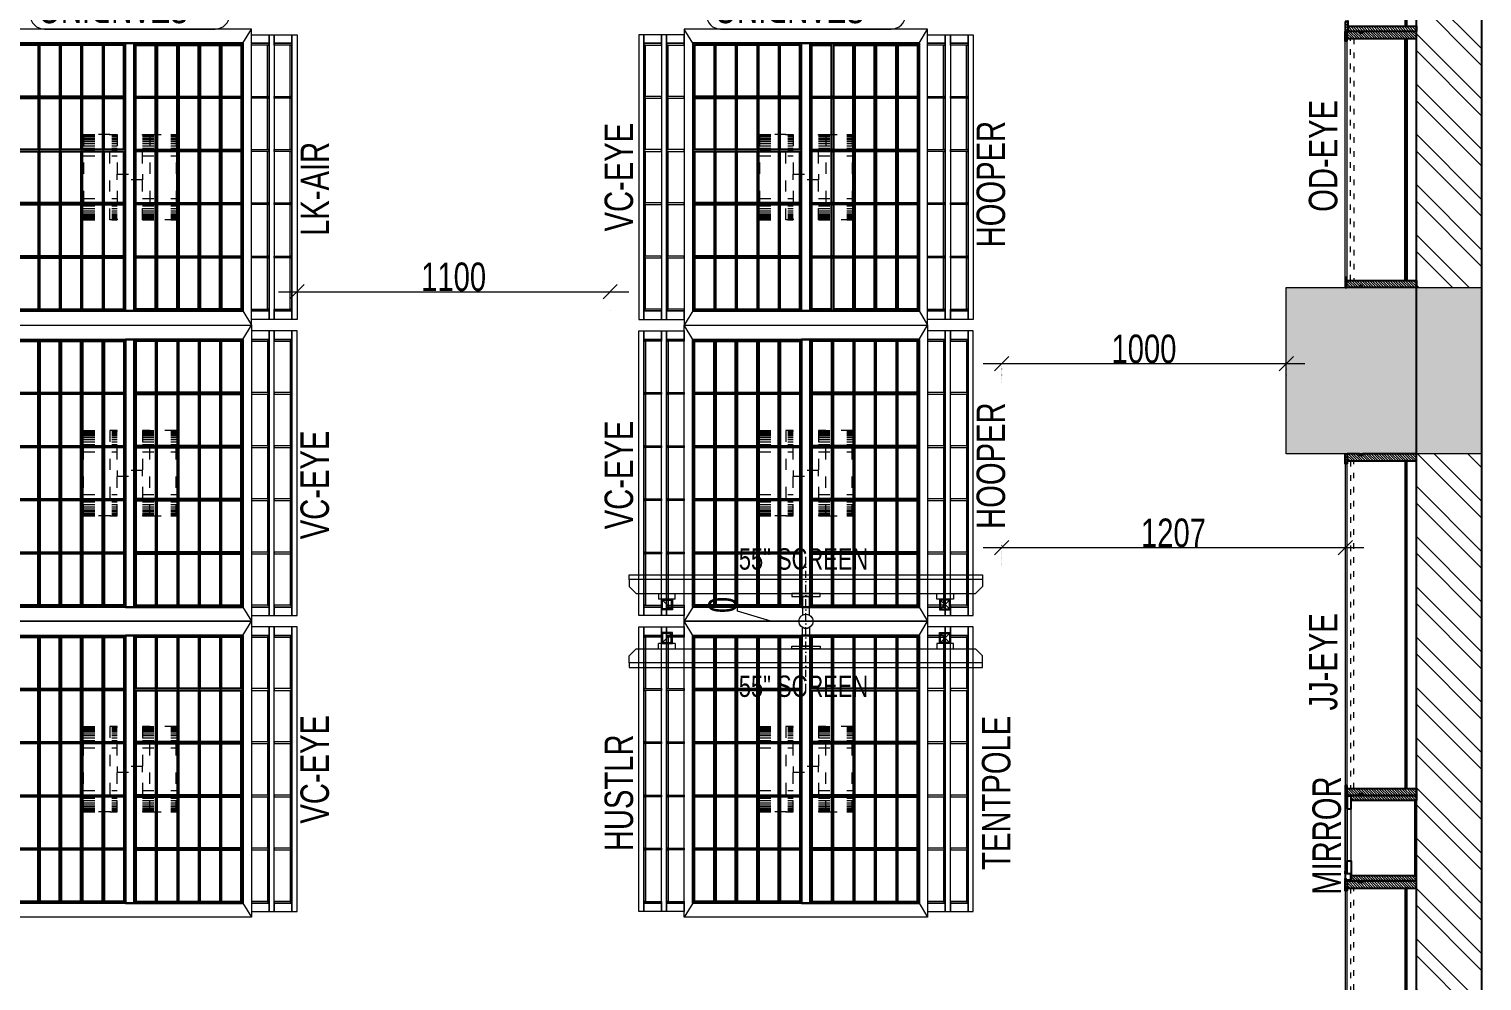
# Model space of a CAD drawing. Header units: feet. Extents: x 3021548 to 3033382, y -5395028 to -5381947.
# Drawn here: x 3028278 to 3033382, y -5389178 to -5385835 of the extents above; entities that cross this region are included whole.
import ezdxf

# ---------------------------------------------------------------- set-up
doc = ezdxf.new("R2010")
doc.units = ezdxf.units.FT
doc.header["$LTSCALE"] = 33
doc.header["$MEASUREMENT"] = 0
doc.header["$PDMODE"] = 35
doc.header["$PDSIZE"] = 300
for name, pattern in [('ACAD_ISO03W100', [30, 12, -18]), ('DASHDOT2', [0.5, 0.25, -0.125, 0, -0.125]), ('DOT2', [0.125, 0, -0.125])]:
    doc.linetypes.add(name, pattern=pattern)
for name, color, linetype, lineweight in [('A-COL', 243, 'Continuous', 9), ('column hatch', 5, 'Continuous', 0), ('HIDDEN LINE', 177, 'Continuous', 0), ('LENS-DIM', 252, 'Continuous', 5), ('LENS-TEXT', 31, 'Continuous', 5), ('LENS_TEXT', 31, 'Continuous', 5), ('LK-EQPMT', 3, 'Continuous', 18), ('LK-FF&E FLOOR', 1, 'Continuous', 9), ('LK-FF&E WALL', 1, 'Continuous', 9), ('LK-IT', 3, 'Continuous', 18), ('LN-ELEVATION-1', 81, 'Continuous', 25), ('LN-ELEVATION-2', 103, 'Continuous', 20), ('LN-ELEVATION-3', 125, 'Continuous', 18), ('LN-ELEVATION-4', 145, 'Continuous', 13), ('LN-ELEVATION-5', 167, 'Continuous', 5), ('LN-HATCH', 251, 'Continuous', 0), ('PLANO-TXT', 252, 'Continuous', 5)]:
    doc.layers.add(name, color=color, linetype=linetype, lineweight=lineweight)
doc.layers.add('A-WALL', color=1, linetype='Continuous')
doc.styles.add('LK TXT', font='GILC____.TTF', dxfattribs={"height": 100})
doc.styles.get("Standard").update_dxf_attribs({"font": 'GILC____.TTF'})
doc.dimstyles.new('100MM', dxfattribs={"dimtxt": 100, "dimasz": 50, "dimexe": 65, "dimexo": 65, "dimtad": 1, "dimdec": 0, "dimtxsty": 'Standard', "dimblk": 'OBLIQUE', "dimcen": 2.5, "dimdle": 65, "dimclrd": 256, "dimclre": 256, "dimclrt": 1, "dimadec": 0, "dimazin": 0, "dimtfac": 1, "dimtdec": 0, "dimtmove": 1, "dimatfit": 3, "dimfxl": 1, "dimlwd": -1, "dimlwe": -1, "dimarcsym": 0})
pattern_1 = [(45, (4208834.247, 1706614.74), (-4.4901280605, 4.4901280605), [])]
pattern_2 = [(45, (4209134.247, 1706614.74), (-4.4901280605, 4.4901280605), [])]
pattern_3 = [(45, (3990327.2935, 1709214.6916), (-4.4901280605, 4.4901280605), [])]

# ---------------------------------------------------------------- blocks, each defined once
blk = doc.blocks.new('A$Cd7686a59')
at = {"layer": 'column hatch'}
h = blk.add_hatch(color=8, dxfattribs=at)
h.dxf.hatch_style = 1
h.paths.add_polyline_path([(-7944, -3962.2), (-7610.4, -3455.5), (-8499.7, -2821.7), (-8499.7, -2263.7), (-9007.7, -2263.7), (-9157.7, -2263.7), (-9143.6, -2915.7), (-9139.3, -3110.7)])
h.paths.add_polyline_path([(-8577.6, 1370.1), (-8577.6, 2046.6), (-9086.8, 2046.6), (-9086.6, 1370.1)])
h.paths.add_polyline_path([(-6388.7, 1587.7), (-6393, 1822.4), (-6901, 1818.2), (-6896.6, 1578.5)])
h.paths.add_polyline_path([(-6393, 1822.4), (-6397.9, 2095.7), (-6905.9, 2086.4), (-6901, 1818.2)])
h.paths.add_polyline_path([(-3381.2, -6783.4), (-3136.1, -6412.6), (-4020.8, -5827.9), (-4265.8, -6198.7)])
h.paths.add_polyline_path([(1880, -3145.3), (1880, -2561.3), (1192.8, -2561.3), (1192.8, -3145.3)])
h.paths.add_polyline_path([(1880, 1650), (1880, 2234), (1192.8, 2234), (1192.8, 1650)])
h.paths.add_polyline_path([(1880, -9485.5), (1880, -9139.3), (989.6, -9139.3), (760.4, -9485.5)])
at = {"layer": 'LN-HATCH'}
h = blk.add_hatch(dxfattribs=at)
h.set_pattern_fill('ANSI32', color=256, scale=333, angle=90)
h.set_pattern_definition([(135, (5280109.84, 5157204.35), (-88.2999593, -88.2999593), []), (135, (5280109.84, 5157263.21), (-88.2999593, -88.2999593), [])])
h.paths.add_polyline_path([(1880, -9139.3), (1880, -3145.3), (1650, -3145.3), (1650, -9139.3)])
h.paths.add_polyline_path([(1880, -2561.3), (1880, 1650), (1649.8, 1650), (1649.8, -2561.3)])
at = {"layer": 'A-COL'}
for p, q in [((1192.8, -3145.3), (1192.8, -2561.3)), ((1192.8, -2561.3), (1880, -2561.3)), ((1880, -3145.3), (1192.8, -3145.3))]:
    blk.add_line(p, q, dxfattribs=at)
at = {"layer": 'A-WALL'}
for p, q in [((1880, -9485.5), (1880, 2234)), ((1649.8, -2561.3), (1649.8, 1650)), ((1650, -9139.3), (1650, -3145.3))]:
    blk.add_line(p, q, dxfattribs=at)
blk.add_lwpolyline([(1649.8, 1650), (1192.8, 1650), (1192.8, 1896.6), (-8577.6, 1896.6), (-8577.6, 1896.6), (-9086.6, 1896.6), (-9086.8, 2031.9), (-9239, 2031.9), (-9224.5, 1367.1), (-9157.7, -2263.7), (-9139.3, -3110.7), (-7944, -3962.2), (-7937.4, -3952.1), (653.5, -9611.3), (760.4, -9485.5), (989.6, -9139.3), (1650, -9139.3), (1650, 1650)], dxfattribs=at)
blk = doc.blocks.new('MIRROR')
at = {"layer": 'LN-HATCH', "ltscale": 0.5}
h = blk.add_hatch(dxfattribs=at)
h.set_pattern_fill('ANSI31', color=256, scale=2)
h.set_pattern_definition([(45, (4060433.7416, 1708720.787), (-4.4901280605, 4.4901280605), [])])
h.paths.add_polyline_path([(212.9, 101.3), (230.9, 101.3), (230.9, -127.7), (212.9, -127.7)])
h.paths.add_polyline_path([(230.9, 95.3), (494.9, 95.3), (494.9, 101.3), (230.9, 101.3)])
h.paths.add_polyline_path([(512.9, 101.3), (494.9, 101.3), (494.9, -127.7), (512.9, -127.7)])
at = {"layer": 'Defpoints'}
blk.add_lwpolyline([(512.9, 101.3), (212.9, 101.3), (212.9, -148.7), (512.9, -148.7)], close=True, dxfattribs=at)
at = {"layer": 'LN-ELEVATION-1'}
for points in [[(212.9, 101.3), (230.9, 101.3), (230.9, -127.7), (212.9, -127.7)], [(230.9, 95.3), (494.9, 95.3), (494.9, 101.3), (230.9, 101.3)], [(512.9, 101.3), (494.9, 101.3), (494.9, -127.7), (512.9, -127.7)], [(259.9, -141.7), (259.9, -127.7), (214.9, -127.7), (214.9, -148.7), (223.9, -148.7), (223.9, -147.2), (216.4, -147.2), (216.4, -141.7)], [(442.9, -141.7), (442.9, -127.7), (487.9, -127.7), (487.9, -148.7), (478.9, -148.7), (478.9, -147.2), (486.4, -147.2), (486.4, -141.7)], [(504.9, -148.7), (504.9, -147.2), (509.4, -147.2), (509.4, -129.2), (487.9, -129.2), (487.9, -127.7), (510.9, -127.7), (510.9, -148.7)]]:
    blk.add_lwpolyline(points, close=True, dxfattribs=at)
at = {"layer": 'LN-ELEVATION-2', "color": 4, "lineweight": 0}
blk.add_lwpolyline([(216.4, -141.7), (486.4, -141.7), (486.4, -147.2), (216.4, -147.2)], close=True, dxfattribs=at)
at = {"layer": 'LN-ELEVATION-2'}
blk.add_lwpolyline([(259.9, -141.7), (442.9, -141.7), (442.9, -127.7), (259.9, -127.7)], close=True, dxfattribs=at)
at = {"layer": 'LN-ELEVATION-4', "ltscale": 0.5}
blk.add_line((478.9, -148.7), (223.9, -148.7), dxfattribs=at)
blk = doc.blocks.new('JJ SH 1200')
at = {"layer": 'LN-HATCH', "ltscale": 0.5}
h = blk.add_hatch(dxfattribs=at)
h.set_pattern_fill('ANSI31', color=256, scale=2)
h.set_pattern_definition([(45, (4097187.331, 1708800.267), (-4.4901280605, 4.4901280605), [])])
h.paths.add_polyline_path([(792.1, 220), (792.1, 30), (786.1, 30), (786.1, 20), (792.1, 20), (792.1, -24), (767.1, -24), (767.1, 220)])
h.paths.add_polyline_path([(-382.9, 180), (767.1, 180), (767.1, 186), (-382.9, 186)])
h.paths.add_polyline_path([(757.1, -24), (757.1, -30), (792.1, -30), (792.1, -24)])
h.paths.add_polyline_path([(-407.9, 220), (-407.9, 30), (-401.9, 30), (-401.9, 20), (-407.9, 20), (-407.9, -24), (-382.9, -24), (-382.9, 220)])
h.paths.add_polyline_path([(-372.9, -24), (-372.9, -30), (-407.9, -30), (-407.9, -24)])
at = {"layer": 'LN-ELEVATION-1', "ltscale": 0.5}
for points in [[(-407.9, 220), (-407.9, 30), (-401.9, 30), (-401.9, 20), (-407.9, 20), (-407.9, -24), (-382.9, -24), (-382.9, 220)], [(792.1, 220), (792.1, 30), (786.1, 30), (786.1, 20), (792.1, 20), (792.1, -24), (767.1, -24), (767.1, 220)], [(-382.9, 180), (767.1, 180), (767.1, 186), (-382.9, 186)], [(-372.9, -24), (-372.9, -30), (-407.9, -30), (-407.9, -24)], [(757.1, -24), (757.1, -30), (792.1, -30), (792.1, -24)]]:
    blk.add_lwpolyline(points, close=True, dxfattribs=at)
at = {"layer": 'LN-ELEVATION-3', "ltscale": 0.5}
for p, q in [((767.1, 220), (-382.9, 220)), ((757.1, -24), (-372.9, -24)), ((-372.9, -30), (757.1, -30))]:
    blk.add_line(p, q, dxfattribs=at)
at = {"layer": 'LN-ELEVATION-4', "linetype": 'ACAD_ISO03W100', "ltscale": 0.05}
blk.add_lwpolyline([(767.1, 0), (-382.9, 0), (-382.9, -12), (767.1, -12)], close=True, dxfattribs=at)
blk = doc.blocks.new('JJ SH 900')
at = {"layer": 'LN-HATCH', "ltscale": 0.5}
h = blk.add_hatch(dxfattribs=at)
h.set_pattern_fill('ANSI31', color=256, scale=50)
h.paths.add_polyline_path([(-911.8, 0), (-911.8, -190), (-905.8, -190), (-905.8, -200), (-911.8, -200), (-911.8, -244), (-886.8, -244), (-886.8, 0)])
h = blk.add_hatch(dxfattribs=at)
h.set_pattern_fill('ANSI31', color=256, scale=2)
h.set_pattern_definition(pattern_1)
h.paths.add_polyline_path([(-11.8, 0), (-11.8, -190), (-17.8, -190), (-17.8, -200), (-11.8, -200), (-11.8, -244), (-36.8, -244), (-36.8, 0)])
h = blk.add_hatch(dxfattribs=at)
h.set_pattern_fill('ANSI31', color=256, scale=2)
h.set_pattern_definition(pattern_2)
h.paths.add_polyline_path([(-36.8, -40), (-886.8, -40), (-886.8, -34), (-36.8, -34)])
h = blk.add_hatch(dxfattribs=at)
h.set_pattern_fill('ANSI31', color=256, scale=2)
h.set_pattern_definition(pattern_2)
h.paths.add_polyline_path([(-876.8, -244), (-876.8, -250), (-911.8, -250), (-911.8, -244)])
h = blk.add_hatch(dxfattribs=at)
h.set_pattern_fill('ANSI31', color=256, scale=2)
h.set_pattern_definition(pattern_1)
h.paths.add_polyline_path([(-46.8, -244), (-46.8, -250), (-11.8, -250), (-11.8, -244)])
at = {"layer": 'LN-ELEVATION-1', "ltscale": 0.5}
for points in [[(-911.8, 0), (-911.8, -190), (-905.8, -190), (-905.8, -200), (-911.8, -200), (-911.8, -244), (-886.8, -244), (-886.8, 0)], [(-11.8, 0), (-11.8, -190), (-17.8, -190), (-17.8, -200), (-11.8, -200), (-11.8, -244), (-36.8, -244), (-36.8, 0)], [(-36.8, -40), (-886.8, -40), (-886.8, -34), (-36.8, -34)], [(-876.8, -244), (-876.8, -250), (-911.8, -250), (-911.8, -244)], [(-46.8, -244), (-46.8, -250), (-11.8, -250), (-11.8, -244)]]:
    blk.add_lwpolyline(points, close=True, dxfattribs=at)
at = {"layer": 'LN-ELEVATION-3', "ltscale": 0.5}
for p, q in [((-886.8, 0), (-36.8, 0)), ((-876.8, -244), (-46.8, -244)), ((-46.8, -250), (-876.8, -250))]:
    blk.add_line(p, q, dxfattribs=at)
at = {"layer": 'LN-ELEVATION-4', "linetype": 'ACAD_ISO03W100', "ltscale": 0.05}
blk.add_lwpolyline([(-886.8, -220), (-36.8, -220), (-36.8, -232), (-886.8, -232)], close=True, dxfattribs=at)
blk = doc.blocks.new('ffgd')
at = {"layer": 'LN-ELEVATION-4', "linetype": 'ACAD_ISO03W100', "ltscale": 0.1}
blk.add_lwpolyline([(0, 47.3), (0, -41.5), (-20, -41.5), (-20, 47.3)], close=True, dxfattribs=at)
at = {"layer": 'LN-ELEVATION-5', "linetype": 'ACAD_ISO03W100', "ltscale": 0.1}
for p, q in [((-159.9, 165.7), (-159.9, 47.3)), ((-159.7, 165.7), (-159.7, 47.3)), ((-159.4, 165.7), (-159.4, 47.3)), ((-159, 165.7), (-159, 47.3)), ((-158.5, 165.7), (-158.5, 47.3)), ((-157.9, 165.7), (-157.9, 47.3)), ((-157.1, 165.7), (-157.1, 47.3)), ((-156.1, 165.7), (-156.1, 47.3)), ((-154.1, 165.7), (-154.1, 47.3)), ((-151.1, 165.7), (-151.1, 47.3)), ((-146.1, 165.7), (-146.1, 47.3)), ((-141.1, 165.7), (-141.1, 47.3)), ((-135.1, 165.7), (-135.1, 47.3)), ((-128.1, 165.7), (-128.1, 47.3)), ((-120.1, 165.7), (-120.1, 47.3)), ((-111.1, 165.7), (-111.1, 47.3)), ((-102.1, 165.7), (-102.1, 47.3)), ((-85, 165.7), (-85, 47.3)), ((65, 165.7), (65, 47.3)), ((82.1, 165.7), (82.1, 47.3)), ((91.1, 165.7), (91.1, 47.3)), ((100.1, 165.7), (100.1, 47.3)), ((108.1, 165.7), (108.1, 47.3)), ((115.1, 165.7), (115.1, 47.3)), ((121.1, 165.7), (121.1, 47.3)), ((126.1, 165.7), (126.1, 47.3)), ((131.1, 165.7), (131.1, 47.3)), ((134.1, 165.7), (134.1, 47.3)), ((136.1, 165.7), (136.1, 47.3)), ((137.1, 165.7), (137.1, 47.3)), ((137.9, 165.7), (137.9, 47.3)), ((138.5, 165.7), (138.5, 47.3)), ((139, 165.7), (139, 47.3)), ((139.4, 165.7), (139.4, 47.3)), ((139.7, 165.7), (139.7, 47.3)), ((139.9, 165.7), (139.9, 47.3)), ((-159.9, -41.5), (-159.9, -159.9)), ((-159.7, -41.5), (-159.7, -159.9)), ((-159.4, -41.5), (-159.4, -159.9)), ((-159, -41.5), (-159, -159.9)), ((-158.5, -41.5), (-158.5, -159.9)), ((-157.9, -41.5), (-157.9, -159.9)), ((-157.1, -41.5), (-157.1, -159.9)), ((-156.1, -41.5), (-156.1, -159.9)), ((-154.1, -41.5), (-154.1, -159.9)), ((-151.1, -41.5), (-151.1, -159.9)), ((-146.1, -41.5), (-146.1, -159.9)), ((-141.1, -41.5), (-141.1, -159.9)), ((-135.1, -41.5), (-135.1, -159.9)), ((-128.1, -41.5), (-128.1, -159.9)), ((-120.1, -41.5), (-120.1, -159.9)), ((-111.1, -41.5), (-111.1, -159.9)), ((-102.1, -41.5), (-102.1, -159.9)), ((-85, -41.5), (-85, -159.9)), ((65, -41.5), (65, -159.9)), ((82.1, -41.5), (82.1, -159.9)), ((91.1, -41.5), (91.1, -159.9)), ((100.1, -41.5), (100.1, -159.9)), ((108.1, -41.5), (108.1, -159.9)), ((115.1, -41.5), (115.1, -159.9)), ((121.1, -41.5), (121.1, -159.9)), ((126.1, -41.5), (126.1, -159.9)), ((131.1, -41.5), (131.1, -159.9)), ((134.1, -41.5), (134.1, -159.9)), ((136.1, -41.5), (136.1, -159.9)), ((137.1, -41.5), (137.1, -159.9)), ((137.9, -41.5), (137.9, -159.9)), ((138.5, -41.5), (138.5, -159.9)), ((139, -41.5), (139, -159.9)), ((139.4, -41.5), (139.4, -159.9)), ((139.7, -41.5), (139.7, -159.9)), ((139.9, -41.5), (139.9, -159.9))]:
    blk.add_line(p, q, dxfattribs=at)
for points in [[(140, 73), (140, 165.7), (-160, 165.7), (-160, 73)], [(140, -67.1), (140, -159.9), (-160, -159.9), (-160, -67.1)]]:
    blk.add_lwpolyline(points, dxfattribs=at)
for points in [[(140, 73), (140, 47.3), (-160, 47.3), (-160, 73)], [(140, -41.5), (140, -67.1), (-160, -67.1), (-160, -41.5)]]:
    blk.add_lwpolyline(points, close=True, dxfattribs=at)
blk = doc.blocks.new('EURO 1040 x 1175')
at = {"layer": 'LN-ELEVATION-1'}
for points in [[(-470, -327.4), (470, -327.4), (470, 467.6), (-470, 467.6)], [(-470, 85.1), (470, 85.1), (470, 467.6), (-470, 467.6)], [(-283.2, 85.1), (-277.2, 85.1), (-277.2, 467.6), (-283.2, 467.6)], [(-96.4, 85.1), (-90.4, 85.1), (-90.4, 467.6), (-96.4, 467.6)], [(90.4, 85.1), (96.4, 85.1), (96.4, 467.6), (90.4, 467.6)], [(277.2, 85.1), (283.2, 85.1), (283.2, 467.6), (277.2, 467.6)], [(-470, 386.6), (-283.2, 386.6), (-283.2, 392.6), (-470, 392.6)], [(-277.2, 386.6), (-96.4, 386.6), (-96.4, 392.6), (-277.2, 392.6)], [(-90.4, 386.6), (90.4, 386.6), (90.4, 392.6), (-90.4, 392.6)], [(96.4, 386.6), (277.2, 386.6), (277.2, 392.6), (96.4, 392.6)], [(283.2, 386.6), (470, 386.6), (470, 392.6), (283.2, 392.6)], [(-470, 311.2), (-283.2, 311.2), (-283.2, 317.2), (-470, 317.2)], [(-277.2, 311.2), (-96.4, 311.2), (-96.4, 317.2), (-277.2, 317.2)], [(-90.4, 311.2), (90.4, 311.2), (90.4, 317.2), (-90.4, 317.2)], [(96.4, 311.2), (277.2, 311.2), (277.2, 317.2), (96.4, 317.2)], [(283.2, 311.2), (470, 311.2), (470, 317.2), (283.2, 317.2)], [(-470, 235.8), (-283.2, 235.8), (-283.2, 241.8), (-470, 241.8)], [(-277.2, 235.8), (-96.4, 235.8), (-96.4, 241.8), (-277.2, 241.8)], [(-90.4, 235.8), (90.4, 235.8), (90.4, 241.8), (-90.4, 241.8)], [(96.4, 235.8), (277.2, 235.8), (277.2, 241.8), (96.4, 241.8)], [(283.2, 235.8), (470, 235.8), (470, 241.8), (283.2, 241.8)], [(-470, 160.4), (-283.2, 160.4), (-283.2, 166.4), (-470, 166.4)], [(-277.2, 160.4), (-96.4, 160.4), (-96.4, 166.4), (-277.2, 166.4)], [(-90.4, 160.4), (90.4, 160.4), (90.4, 166.4), (-90.4, 166.4)], [(96.4, 160.4), (277.2, 160.4), (277.2, 166.4), (96.4, 166.4)], [(283.2, 160.4), (470, 160.4), (470, 166.4), (283.2, 166.4)], [(-470, 85.1), (470, 85.1), (470, 55.1), (-470, 55.1)], [(-470, 55.1), (470, 55.1), (470, -327.4), (-470, -327.4)], [(-283.2, 55.1), (-277.2, 55.1), (-277.2, -327.4), (-283.2, -327.4)], [(-96.4, 55.1), (-90.4, 55.1), (-90.4, -327.4), (-96.4, -327.4)], [(90.4, 55.1), (96.4, 55.1), (96.4, -327.4), (90.4, -327.4)], [(277.2, 55.1), (283.2, 55.1), (283.2, -327.4), (277.2, -327.4)], [(-470, -20.3), (-283.2, -20.3), (-283.2, -26.3), (-470, -26.3)], [(-277.2, -20.3), (-96.4, -20.3), (-96.4, -26.3), (-277.2, -26.3)], [(-90.4, -20.3), (90.4, -20.3), (90.4, -26.3), (-90.4, -26.3)], [(96.4, -20.3), (277.2, -20.3), (277.2, -26.3), (96.4, -26.3)], [(283.2, -20.3), (470, -20.3), (470, -26.3), (283.2, -26.3)], [(-470, -95.7), (-283.2, -95.7), (-283.2, -101.7), (-470, -101.7)], [(-277.2, -95.7), (-96.4, -95.7), (-96.4, -101.7), (-277.2, -101.7)], [(-90.4, -95.7), (90.4, -95.7), (90.4, -101.7), (-90.4, -101.7)], [(96.4, -95.7), (277.2, -95.7), (277.2, -101.7), (96.4, -101.7)], [(283.2, -95.7), (470, -95.7), (470, -101.7), (283.2, -101.7)], [(-470, -171.1), (-283.2, -171.1), (-283.2, -177.1), (-470, -177.1)], [(-277.2, -171.1), (-96.4, -171.1), (-96.4, -177.1), (-277.2, -177.1)], [(-90.4, -171.1), (90.4, -171.1), (90.4, -177.1), (-90.4, -177.1)], [(96.4, -171.1), (277.2, -171.1), (277.2, -177.1), (96.4, -177.1)], [(283.2, -171.1), (470, -171.1), (470, -177.1), (283.2, -177.1)], [(-470, -246.4), (-283.2, -246.4), (-283.2, -252.4), (-470, -252.4)], [(-277.2, -246.4), (-96.4, -246.4), (-96.4, -252.4), (-277.2, -252.4)], [(-90.4, -246.4), (90.4, -246.4), (90.4, -252.4), (-90.4, -252.4)], [(96.4, -246.4), (277.2, -246.4), (277.2, -252.4), (96.4, -252.4)], [(283.2, -246.4), (470, -246.4), (470, -252.4), (283.2, -252.4)]]:
    blk.add_lwpolyline(points, close=True, dxfattribs=at)
for points in [[(-283.2, 461.6), (-464, 461.6), (-464, 317.2)], [(-96.4, 461.6), (-277.2, 461.6)], [(90.4, 461.6), (-90.4, 461.6)], [(277.2, 461.6), (96.4, 461.6)], [(464, 317.2), (464, 461.6), (283.2, 461.6)], [(-464, 311.2), (-464, 241.8)], [(464, 241.8), (464, 311.2)], [(-464, 235.8), (-464, 166.4)], [(464, 166.4), (464, 235.8)], [(-464, 160.4), (-464, 91.1), (-283.2, 91.1)], [(283.2, 91.1), (464, 91.1), (464, 160.4)], [(-277.2, 91.1), (-96.4, 91.1)], [(-90.4, 91.1), (90.4, 91.1)], [(96.4, 91.1), (277.2, 91.1)], [(-464, -20.3), (-464, 49.1), (-283.2, 49.1)], [(-277.2, 49.1), (-96.4, 49.1)], [(-90.4, 49.1), (90.4, 49.1)], [(96.4, 49.1), (277.2, 49.1)], [(283.2, 49.1), (464, 49.1), (464, -20.3)], [(-464, -95.7), (-464, -26.3)], [(464, -26.3), (464, -95.7)], [(-464, -171.1), (-464, -101.7)], [(464, -101.7), (464, -171.1)], [(-283.2, -321.4), (-464, -321.4), (-464, -177.1)], [(464, -177.1), (464, -321.4), (283.2, -321.4)], [(-96.4, -321.4), (-277.2, -321.4)], [(90.4, -321.4), (-90.4, -321.4)], [(277.2, -321.4), (96.4, -321.4)]]:
    blk.add_lwpolyline(points, dxfattribs=at)
at = {"layer": 'LN-ELEVATION-2'}
blk.add_lwpolyline([(-520, -357.4), (520, -357.4), (520, 497.6), (-520, 497.6)], close=True, dxfattribs=at)
for points in [[(-470, 467.6), (-520, 497.6)], [(470, 467.6), (520, 497.6)], [(-470, -327.4), (-520, -357.4)], [(470, -327.4), (520, -357.4)]]:
    blk.add_lwpolyline(points, dxfattribs=at)
at = {"layer": 'LN-ELEVATION-3'}
for points in [[(-500, 559.6), (500, 559.6), (500, 577.6), (-500, 577.6)], [(-500, 497.6), (-470, 497.6), (-470, 559.6), (-500, 559.6)], [(470, 497.6), (500, 497.6), (500, 559.6), (470, 559.6)], [(-500, -357.4), (-470, -357.4), (-470, -419.4), (-500, -419.4)], [(470, -357.4), (500, -357.4), (500, -419.4), (470, -419.4)], [(-500, -419.4), (500, -419.4), (500, -437.4), (-500, -437.4)]]:
    blk.add_lwpolyline(points, close=True, dxfattribs=at)
at = {"layer": 'LN-ELEVATION-4'}
for points in [[(-500, 639.6), (500, 639.6), (500, 657.6), (-500, 657.6)], [(-500, 577.6), (-470, 577.6), (-470, 639.6), (-500, 639.6)], [(470, 577.6), (500, 577.6), (500, 639.6), (470, 639.6)], [(-470, 497.6), (-464, 497.6), (-464, 559.6), (-470, 559.6)], [(-464, 553.6), (-283.2, 553.6), (-283.2, 559.6), (-464, 559.6)], [(-283.2, 497.6), (-277.2, 497.6), (-277.2, 559.6), (-283.2, 559.6)], [(-277.2, 553.6), (-96.4, 553.6), (-96.4, 559.6), (-277.2, 559.6)], [(-96.4, 497.6), (-90.4, 497.6), (-90.4, 559.6), (-96.4, 559.6)], [(-90.4, 553.6), (90.4, 553.6), (90.4, 559.6), (-90.4, 559.6)], [(90.4, 497.6), (96.4, 497.6), (96.4, 559.6), (90.4, 559.6)], [(96.4, 553.6), (277.2, 553.6), (277.2, 559.6), (96.4, 559.6)], [(277.2, 497.6), (283.2, 497.6), (283.2, 559.6), (277.2, 559.6)], [(283.2, 553.6), (464, 553.6), (464, 559.6), (283.2, 559.6)], [(464, 497.6), (470, 497.6), (470, 559.6), (464, 559.6)], [(-470, -357.4), (-464, -357.4), (-464, -419.4), (-470, -419.4)], [(-283.2, -357.4), (-277.2, -357.4), (-277.2, -419.4), (-283.2, -419.4)], [(-96.4, -357.4), (-90.4, -357.4), (-90.4, -419.4), (-96.4, -419.4)], [(90.4, -357.4), (96.4, -357.4), (96.4, -419.4), (90.4, -419.4)], [(277.2, -357.4), (283.2, -357.4), (283.2, -419.4), (277.2, -419.4)], [(464, -357.4), (470, -357.4), (470, -419.4), (464, -419.4)], [(-500, -437.4), (-470, -437.4), (-470, -499.4), (-500, -499.4)], [(-464, -413.4), (-283.2, -413.4), (-283.2, -419.4), (-464, -419.4)], [(-277.2, -413.4), (-96.4, -413.4), (-96.4, -419.4), (-277.2, -419.4)], [(-90.4, -413.4), (90.4, -413.4), (90.4, -419.4), (-90.4, -419.4)], [(96.4, -413.4), (277.2, -413.4), (277.2, -419.4), (96.4, -419.4)], [(283.2, -413.4), (464, -413.4), (464, -419.4), (283.2, -419.4)], [(470, -437.4), (500, -437.4), (500, -499.4), (470, -499.4)], [(-500, -499.4), (500, -499.4), (500, -517.4), (-500, -517.4)]]:
    blk.add_lwpolyline(points, close=True, dxfattribs=at)
at = {"layer": 'LN-ELEVATION-5'}
for points in [[(-470, 577.6), (-464, 577.6), (-464, 639.6), (-470, 639.6)], [(-464, 633.6), (-283.2, 633.6), (-283.2, 639.6), (-464, 639.6)], [(-283.2, 577.6), (-277.2, 577.6), (-277.2, 639.6), (-283.2, 639.6)], [(-277.2, 633.6), (-96.4, 633.6), (-96.4, 639.6), (-277.2, 639.6)], [(-96.4, 577.6), (-90.4, 577.6), (-90.4, 639.6), (-96.4, 639.6)], [(-90.4, 633.6), (90.4, 633.6), (90.4, 639.6), (-90.4, 639.6)], [(90.4, 577.6), (96.4, 577.6), (96.4, 639.6), (90.4, 639.6)], [(96.4, 633.6), (277.2, 633.6), (277.2, 639.6), (96.4, 639.6)], [(277.2, 577.6), (283.2, 577.6), (283.2, 639.6), (277.2, 639.6)], [(283.2, 633.6), (464, 633.6), (464, 639.6), (283.2, 639.6)], [(464, 577.6), (470, 577.6), (470, 639.6), (464, 639.6)], [(-470, -437.4), (-464, -437.4), (-464, -499.4), (-470, -499.4)], [(-283.2, -437.4), (-277.2, -437.4), (-277.2, -499.4), (-283.2, -499.4)], [(-96.4, -437.4), (-90.4, -437.4), (-90.4, -499.4), (-96.4, -499.4)], [(90.4, -437.4), (96.4, -437.4), (96.4, -499.4), (90.4, -499.4)], [(277.2, -437.4), (283.2, -437.4), (283.2, -499.4), (277.2, -499.4)], [(464, -437.4), (470, -437.4), (470, -499.4), (464, -499.4)], [(-464, -493.4), (-283.2, -493.4), (-283.2, -499.4), (-464, -499.4)], [(-277.2, -493.4), (-96.4, -493.4), (-96.4, -499.4), (-277.2, -499.4)], [(-90.4, -493.4), (90.4, -493.4), (90.4, -499.4), (-90.4, -499.4)], [(96.4, -493.4), (277.2, -493.4), (277.2, -499.4), (96.4, -499.4)], [(283.2, -493.4), (464, -493.4), (464, -499.4), (283.2, -499.4)]]:
    blk.add_lwpolyline(points, close=True, dxfattribs=at)
at = {"layer": 'LENS-DIM'}
blk.add_blockref('ffgd', (10, 67.1), dxfattribs=at)
blk = doc.blocks.new('CLENS 600')
at = {"layer": 'LN-HATCH', "ltscale": 0.5}
h = blk.add_hatch(dxfattribs=at)
h.set_pattern_fill('ANSI31', color=256, scale=2)
h.set_pattern_definition(pattern_3)
h.paths.add_polyline_path([(-600, 0), (-582, 0), (-582, -240), (-600, -240)])
h = blk.add_hatch(dxfattribs=at)
h.set_pattern_fill('ANSI31', color=256, scale=2)
h.set_pattern_definition([(45, (3975657.573, 1709214.6916), (-4.490128061, 4.490128061), [])])
h.paths.add_polyline_path([(-18, 0), (0, 0), (0, -240), (-18, -240)])
h = blk.add_hatch(dxfattribs=at)
h.set_pattern_fill('ANSI31', color=256, scale=2)
h.set_pattern_definition([(45, (3990252.2935, 1709214.6916), (-4.4901280605, 4.4901280605), [])])
h.paths.add_polyline_path([(-582, -40), (-18, -40), (-18, -34), (-582, -34)])
h = blk.add_hatch(dxfattribs=at)
h.set_pattern_fill('ANSI31', color=256, scale=2)
h.set_pattern_definition(pattern_3)
h.paths.add_polyline_path([(-600, -250), (-565, -250), (-565, -240), (-600, -240)])
h = blk.add_hatch(dxfattribs=at)
h.set_pattern_fill('ANSI31', color=256, scale=2)
h.set_pattern_definition([(45, (3990177.2935, 1709214.6916), (-4.4901280605, 4.4901280605), [])])
h.paths.add_polyline_path([(-35, -250), (0, -250), (0, -240), (-35, -240)])
at = {"layer": 'HIDDEN LINE', "linetype": 'ACAD_ISO03W100', "ltscale": 0.02}
for p, q in [((-35, -240), (-565, -240)), ((-565, -250), (-35, -250))]:
    blk.add_line(p, q, dxfattribs=at)
at = {"layer": 'LN-ELEVATION-1', "ltscale": 0.5}
for points in [[(-600, 0), (-582, 0), (-582, -240), (-600, -240)], [(-18, 0), (0, 0), (0, -240), (-18, -240)], [(-582, -40), (-18, -40), (-18, -34), (-582, -34)], [(-600, -250), (-565, -250), (-565, -240), (-600, -240)], [(-35, -250), (0, -250), (0, -240), (-35, -240)]]:
    blk.add_lwpolyline(points, close=True, dxfattribs=at)
at = {"layer": 'LN-ELEVATION-4'}
blk.add_line((-18, 0), (-582, 0), dxfattribs=at)
blk = doc.blocks.new('Standing Table 700X600')
at = {"layer": 'LN-ELEVATION-1', "linetype": 'ByBlock', "lineweight": -2}
for p, q in [((-114.7, -32.3), (-114.7, -12)), ((0, -32.3), (0, -12)), ((114.7, -32.3), (114.7, -12))]:
    blk.add_line(p, q, dxfattribs=at)
at = {"layer": 'LN-ELEVATION-1'}
for points in [[(-127.2, 94.5), (126.8, 94.5, 0.414214), (136.8, 104.5), (136.8, 286.5, 0.414214), (126.8, 296.5), (-127.2, 296.5, 0.414214), (-137.2, 286.5), (-137.2, 104.5, 0.414214)], [(117.2, 186), (117.2, 113.5), (-117.8, 113.5), (-117.8, 277.5), (117.2, 277.5), (117.2, 205, 0.327538), (118.6, 203.1, -0.733799), (118.6, 187.9, 0.327538)]]:
    blk.add_lwpolyline(points, format="xyb", close=True, dxfattribs=at)
at = {"layer": 'LN-ELEVATION-1', "linetype": 'ByBlock', "lineweight": -2}
for points in [[(-108.1, -32.3), (-121.4, -32.3), (-114.7, -72.3)], [(6.7, -32.3), (-6.7, -32.3), (0, -72.3)], [(121.4, -32.3), (108.1, -32.3), (114.7, -72.3)]]:
    blk.add_solid(points, dxfattribs=at)
at = {"layer": 'LN-ELEVATION-2'}
blk.add_lwpolyline([(-300, 0), (300, 0, 0.414214), (350, 50), (350, 550, 0.414214), (300, 600), (-300, 600, 0.414214), (-350, 550), (-350, 50, 0.414214)], format="xyb", close=True, dxfattribs=at)
at = {"layer": 'LENS-TEXT', "color": 7, "linetype": 'Continuous', "ltscale": 3, "insert": (56.8, 445.9), "char_height": 100, "width": 783.964, "attachment_point": 5, "style": 'LK TXT'}
blk.add_mtext('STANDING TABLE', dxfattribs=at)
blk = doc.blocks.new('*D54')
at = {"layer": 'Defpoints', "color": 0}
for p in [(3030884.2, -5387914.8), (3031007.4, -5387914.8), (3031007.4, -5387914.8)]:
    blk.add_point(p, dxfattribs=at)
at = {"layer": 'LENS-DIM'}
for p, q in [((3030767.2, -5387879.7), (3030767.2, -5387835.3)), ((3030884.2, -5387914.8), (3030767.2, -5387879.7))]:
    blk.add_line(p, q, dxfattribs=at)
at = {"layer": 'LENS-DIM', "linetype": 'DOT2'}
blk.add_line((3030942.4, -5387914.8), (3030819.2, -5387914.8), dxfattribs=at)
blk.add_line((3030942.4, -5387914.8), (3030819.2, -5387914.8), dxfattribs=at)
at = {"layer": 'LENS-DIM', "color": 1, "insert": (3030715.4, -5387857.5), "char_height": 100, "attachment_point": 5, "rotation": 90}
blk.add_mtext('0', dxfattribs=at)
blk = doc.blocks.new('_Oblique')
at = {"color": 0, "lineweight": -2}
blk.add_line((-0.5, -0.5), (0.5, 0.5), dxfattribs=at)
blk = doc.blocks.new('*D56')
at = {"layer": 'Defpoints', "color": 0}
for p in [(3030319.9, -5386757.4), (3030319.9, -5386757.4), (3029219.9, -5386790.3)]:
    blk.add_point(p, dxfattribs=at)
at = {"layer": 'LENS-DIM', "linetype": 'DOT2'}
for p, q in [((3029219.9, -5386725.3), (3029219.9, -5386692.4)), ((3030319.9, -5386822.4), (3030319.9, -5386822.4))]:
    blk.add_line(p, q, dxfattribs=at)
at = {"layer": 'LENS-DIM'}
blk.add_line((3029154.9, -5386757.4), (3030384.9, -5386757.4), dxfattribs=at)
at = {"layer": 'LENS-DIM', "xscale": 50, "yscale": 50, "zscale": 50, "rotation": 180}
blk.add_blockref('_Oblique', (3029219.9, -5386757.4), dxfattribs=at)
at = {"layer": 'LENS-DIM', "xscale": 50, "yscale": 50, "zscale": 50}
blk.add_blockref('_Oblique', (3030319.9, -5386757.4), dxfattribs=at)
at = {"layer": 'LENS-DIM', "color": 1, "insert": (3029769.9, -5386705.6), "char_height": 100, "attachment_point": 5}
blk.add_mtext('1100', dxfattribs=at)
blk = doc.blocks.new('*D52')
at = {"layer": 'Defpoints', "color": 0}
for p in [(3031694.9, -5386955.3), (3032694.9, -5386955.3), (3031694.9, -5387010.4)]:
    blk.add_point(p, dxfattribs=at)
at = {"layer": 'LENS-DIM'}
blk.add_line((3032759.9, -5387010.4), (3031629.9, -5387010.4), dxfattribs=at)
at = {"layer": 'LENS-DIM', "linetype": 'DOT2'}
for p, q in [((3031694.9, -5387020.3), (3031694.9, -5387075.4)), ((3032694.9, -5387020.3), (3032694.9, -5387075.4))]:
    blk.add_line(p, q, dxfattribs=at)
at = {"layer": 'LENS-DIM', "xscale": 50, "yscale": 50, "zscale": 50, "rotation": 180}
blk.add_blockref('_Oblique', (3031694.9, -5387010.4), dxfattribs=at)
at = {"layer": 'LENS-DIM', "xscale": 50, "yscale": 50, "zscale": 50}
blk.add_blockref('_Oblique', (3032694.9, -5387010.4), dxfattribs=at)
at = {"layer": 'LENS-DIM', "color": 1, "insert": (3032194.9, -5386958.7), "char_height": 100, "attachment_point": 5}
blk.add_mtext('1000', dxfattribs=at)
blk = doc.blocks.new('*D53')
at = {"layer": 'Defpoints', "color": 0}
for p in [(3031694.9, -5387574.7), (3032902.1, -5387574.7), (3031694.9, -5387656.5)]:
    blk.add_point(p, dxfattribs=at)
at = {"layer": 'LENS-DIM', "linetype": 'DOT2'}
for p, q in [((3031694.9, -5387639.7), (3031694.9, -5387721.5)), ((3032902.1, -5387639.7), (3032902.1, -5387721.5))]:
    blk.add_line(p, q, dxfattribs=at)
at = {"layer": 'LENS-DIM'}
blk.add_line((3032967.1, -5387656.5), (3031629.9, -5387656.5), dxfattribs=at)
at = {"layer": 'LENS-DIM', "xscale": 50, "yscale": 50, "zscale": 50, "rotation": 180}
blk.add_blockref('_Oblique', (3031694.9, -5387656.5), dxfattribs=at)
at = {"layer": 'LENS-DIM', "xscale": 50, "yscale": 50, "zscale": 50}
blk.add_blockref('_Oblique', (3032902.1, -5387656.5), dxfattribs=at)
at = {"layer": 'LENS-DIM', "color": 1, "insert": (3032298.5, -5387604.8), "char_height": 100, "attachment_point": 5}
blk.add_mtext('1207', dxfattribs=at)
blk = doc.blocks.new('55INCH')
at = {"layer": 'LK-EQPMT', "ltscale": 12}
for p, q in [((2111558.8, 1135690.5), (2111583.2, 1135690.5)), ((2111583.2, 1135690.5), (2111607.7, 1135666)), ((2111607.7, 1134473.9), (2111607.7, 1135666)), ((2111607.7, 1135587.9), (2111627.2, 1135587.9)), ((2111627.2, 1135587.9), (2111627.2, 1135529.3)), ((2111627.2, 1135529.3), (2111607.7, 1135529.3)), ((2111627.2, 1134610.6), (2111607.7, 1134610.6)), ((2111627.2, 1134610.6), (2111627.2, 1134552)), ((2111607.7, 1134552), (2111627.2, 1134552)), ((2111558.8, 1134449.5), (2111583.2, 1134449.5)), ((2111583.2, 1134449.5), (2111607.7, 1134473.9))]:
    blk.add_line(p, q, dxfattribs=at)
at = {"layer": 'LK-EQPMT'}
for p, q in [((2111661.6, 1135543.3), (2111631, 1135573.9)), ((2111661.6, 1135573.9), (2111631, 1135543.3)), ((2111661.6, 1134597.1), (2111631, 1134566.5))]:
    blk.add_line(p, q, dxfattribs=at)
at = {"layer": 'LK-EQPMT', "ltscale": 12}
blk.add_lwpolyline([(2111542.6, 1135690.5), (2111558.8, 1135690.5), (2111558.8, 1134449.5), (2111542.6, 1134449.5)], close=True, dxfattribs=at)
at = {"layer": 'LK-EQPMT'}
for points in [[(2111627.2, 1135577.7), (2111627.2, 1135539.5), (2111665.4, 1135539.5), (2111665.4, 1135577.7)], [(2111631, 1135573.9), (2111631, 1135543.3), (2111661.6, 1135543.3), (2111661.6, 1135573.9)], [(2111627.2, 1134562.7), (2111627.2, 1134600.9), (2111665.4, 1134600.9), (2111665.4, 1134562.7)], [(2111631, 1134566.5), (2111631, 1134597.1), (2111661.6, 1134597.1), (2111661.6, 1134566.5)]]:
    blk.add_lwpolyline(points, close=True, dxfattribs=at)

msp = doc.modelspace()

# ---------------------------------------------------------------- linework, layer by layer
at = {"layer": 'LK-IT', "color": 1, "linetype": 'DASHDOT2', "ltscale": 3}
msp.add_line((3031007.4, -5388159.3), (3031007.4, -5387670.3), dxfattribs=at)
at = {"layer": 'LK-IT'}
for points in [[(3031057.4, -5387817.4), (3030957.4, -5387817.4), (3030957.4, -5387827.4), (3031057.4, -5387827.4)], [(3031057.4, -5388012.2), (3030957.4, -5388012.2), (3030957.4, -5388002.2), (3031057.4, -5388002.2)]]:
    msp.add_lwpolyline(points, close=True, dxfattribs=at)
for points in [[(3031019.9, -5387893.2), (3031019.9, -5387827.4), (3030994.9, -5387827.4), (3030994.9, -5387893.2, -0.267949), (3031019.9, -5387893.2, 1)], [(3031019.9, -5387936.5), (3031019.9, -5388002.2), (3030994.9, -5388002.2), (3030994.9, -5387936.5, 0.267949), (3031019.9, -5387936.5, -1)]]:
    msp.add_lwpolyline(points, format="xyb", dxfattribs=at)
at = {"layer": 'LK-IT', "color": 1}
msp.add_circle((3031007.4, -5387914.8), 25, dxfattribs=at)

# ---------------------------------------------------------------- block references
at = {"layer": 'LENS-DIM', "color": 2}
msp.add_blockref('A$Cd7686a59', (3031502.1, -5384181.4), dxfattribs=at)
at = {"layer": 'LK-FF&E FLOOR'}
for name, p, rotation in [('Standing Table 700X600', (3028632.4, -5385234.8), 180), ('Standing Table 700X600', (3031007.4, -5385234.8), 180), ('EURO 1040 x 1175', (3028702.5, -5386354.8), 90), ('EURO 1040 x 1175', (3031077.5, -5386354.8), 90)]:
    msp.add_blockref(name, p, dxfattribs=dict(at, rotation=rotation))
at = {"layer": 'LK-FF&E FLOOR', "xscale": -1, "rotation": 90}
for p in [(3028702.5, -5387394.8), (3031077.5, -5387394.8), (3028702.5, -5388434.8), (3031077.5, -5388434.8)]:
    msp.add_blockref('EURO 1040 x 1175', p, dxfattribs=at)
at = {"layer": 'LK-FF&E WALL', "rotation": 270}
for name, p in [('CLENS 600', (3033151.9, -5385842.8)), ('JJ SH 900', (3033151.9, -5386754.6)), ('JJ SH 1200', (3032932.1, -5387734.7)), ('MIRROR', (3033050.8, -5388313.8)), ('JJ SH 1200', (3032932.1, -5389234.7))]:
    msp.add_blockref(name, p, dxfattribs=at)
at = {"layer": 'LK-IT', "rotation": 270}
msp.add_blockref('55INCH', (1895937.4, -3276209.7), dxfattribs=at)
at = {"layer": 'LK-IT', "xscale": -1, "rotation": 270}
msp.add_blockref('55INCH', (1895937.4, -7499619.9), dxfattribs=at)

# ---------------------------------------------------------------- texts
at = {"layer": 'LENS-TEXT', "color": 0, "linetype": 'Continuous', "ltscale": 3, "char_height": 75, "width": 783.964, "attachment_point": 5, "style": 'LK TXT'}
for insert in [(3030998.9, -5387696.6), (3030998.9, -5388143.6)]:
    msp.add_mtext('\\pt225;55" SCREEN', dxfattribs=dict(at, insert=insert))
at = {"layer": 'LENS_TEXT', "linetype": 'Continuous', "ltscale": 3, "insert": (3032837.3, -5388667.8), "char_height": 100, "width": 324.474, "attachment_point": 5, "rotation": 90, "style": 'LK TXT'}
msp.add_mtext('{\\C7;MIRROR}', dxfattribs=at)
at = {"layer": 'PLANO-TXT', "linetype": 'Continuous', "ltscale": 3, "char_height": 100, "width": 244.677, "attachment_point": 5, "rotation": 90, "style": 'LK TXT'}
for s, insert in [('OD-EYE', (3032824.8, -5386280.3)), ('VC-EYE', (3030350.9, -5386354.9)), ('HOOPER', (3031657.6, -5386379.5)), ('LK-AIR', (3029282.6, -5386396.1)), ('HOOPER', (3031657.6, -5387368.4)), ('VC-EYE', (3030350.9, -5387401)), ('VC-EYE', (3029282.6, -5387436.1)), ('JJ-EYE', (3032824.8, -5388057.4)), ('VC-EYE', (3029282.6, -5388434.9)), ('TENTPOLE', (3031676.3, -5388517.5)), ('HUSTLR ', (3030350.9, -5388517.5))]:
    msp.add_mtext(s, dxfattribs=dict(at, insert=insert))

# ---------------------------------------------------------------- dimensions: what is measured, and where the dimension line sits
at = {"layer": 'LENS-DIM', "color": 2}
for base, p1, p2, picture, middle in [((3030319.9, -5386757.4), (3029219.9, -5386790.3), (3030319.9, -5386757.4), '*D56', (3029769.9, -5386705.6)), ((3031694.9, -5387010.4), (3032694.9, -5386955.3), (3031694.9, -5386955.3), '*D52', (3032194.9, -5386958.7)), ((3031694.9, -5387656.5), (3032902.1, -5387574.7), (3031694.9, -5387574.7), '*D53', (3032298.5, -5387604.8))]:
    dim = msp.add_linear_dim(base=base, p1=p1, p2=p2, dimstyle='100MM', dxfattribs=at)
    dim.commit()
    dim.dimension.update_dxf_attribs({"geometry": picture, "text_midpoint": middle})
dim = msp.add_linear_dim(base=(3030884.2347241, -5387914.8008899), p1=(3031007.3975098, -5387914.8008899), p2=(3031007.3975098, -5387914.8008899), angle=90, dimstyle='100MM', dxfattribs=at)
dim.commit()
dim.dimension.update_dxf_attribs({"geometry": '*D54', "text_midpoint": (3030715.4193172, -5387879.0567039)})

doc.saveas('drawing.dxf')
